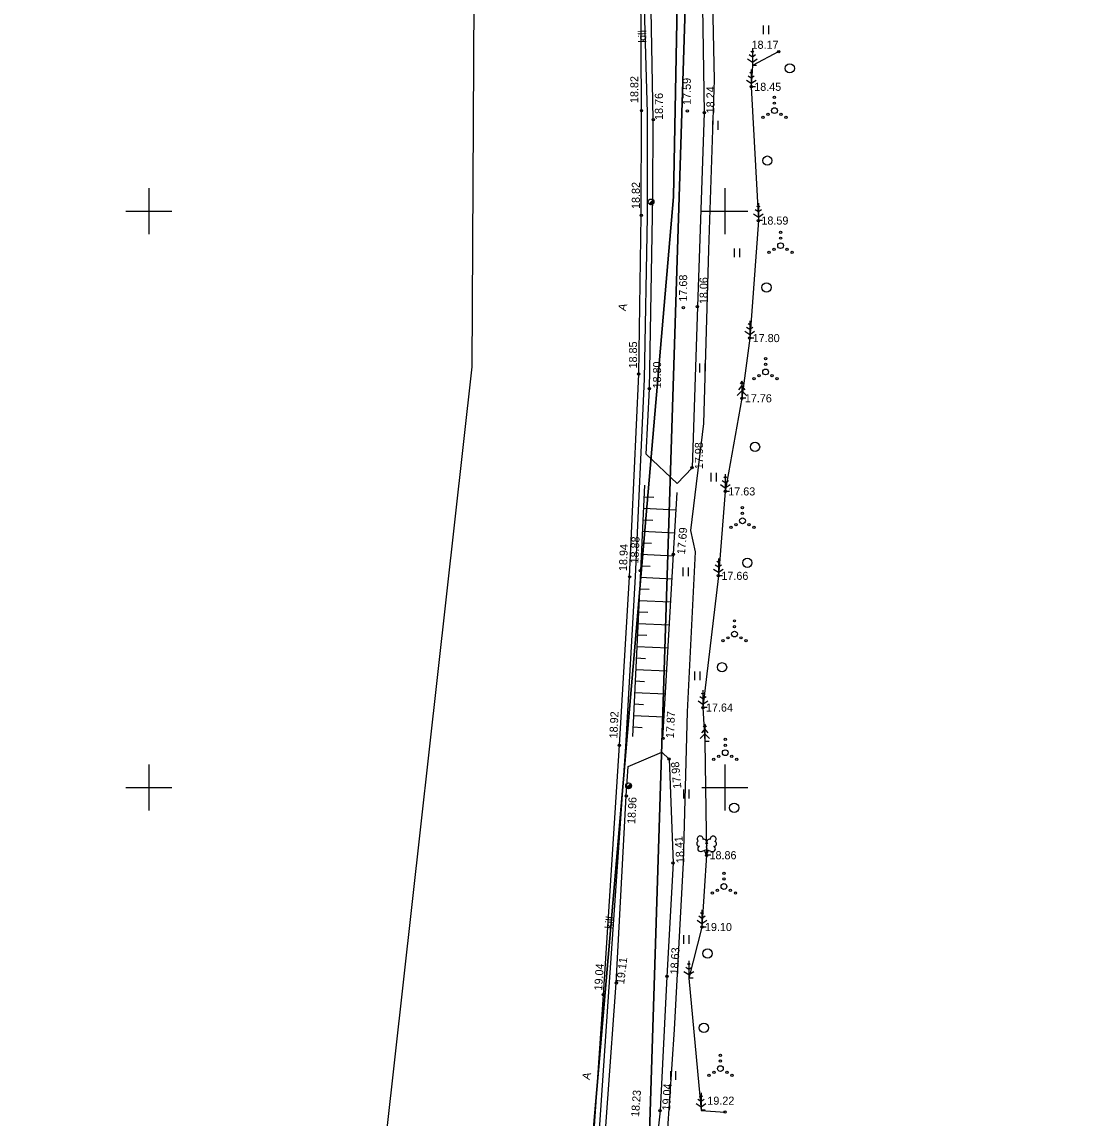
# Model space of a CAD drawing. Extents: x 504086 to 513861, y 6554621 to 6574113.
# Drawn here: x 509339 to 509431.9, y 6565621.3 to 6565716.4 of the extents above; entities that cross this region are included whole.
import ezdxf

# ---------------------------------------------------------------- set-up
doc = ezdxf.new("R2010")
doc.units = 0
for name, color, linetype in [('HALJASTUS', 7, 'Continuous'), ('KORGUS-EH2000', 7, 'Continuous'), ('LIIKLUS', 7, 'Continuous'), ('PIIR', 7, 'Continuous'), ('PUU', 7, 'Continuous'), ('RELJEEF', 7, 'Continuous'), ('SITRASS', 7, 'Continuous'), ('TEE', 7, 'Continuous'), ('VEEKOGU', 7, 'Continuous'), ('VORK', 7, 'Continuous')]:
    doc.layers.add(name, color=color, linetype=linetype)

msp = doc.modelspace()

# ---------------------------------------------------------------- linework, layer by layer
at = {"layer": 'HALJASTUS'}
for p, q in [((509403.331, 6565716.125), (509403.331, 6565715.364)), ((509403.786, 6565716.125), (509403.786, 6565715.364)), ((509398.934, 6565707.838), (509398.934, 6565707.077)), ((509399.389, 6565707.838), (509399.389, 6565707.077)), ((509400.824, 6565696.769), (509400.824, 6565696.008)), ((509401.279, 6565696.769), (509401.279, 6565696.008)), ((509397.817, 6565686.78), (509397.817, 6565686.018)), ((509398.273, 6565686.78), (509398.273, 6565686.018)), ((509398.798, 6565677.302), (509398.798, 6565676.54)), ((509399.253, 6565677.302), (509399.253, 6565676.54)), ((509396.37, 6565669.087), (509396.37, 6565668.326)), ((509396.825, 6565669.087), (509396.825, 6565668.326)), ((509397.372, 6565660.062), (509397.372, 6565659.301)), ((509397.827, 6565660.062), (509397.827, 6565659.301)), ((509396.422, 6565649.807), (509396.422, 6565649.046)), ((509396.877, 6565649.807), (509396.877, 6565649.046)), ((509396.422, 6565637.186), (509396.422, 6565636.425)), ((509396.877, 6565637.186), (509396.877, 6565636.425)), ((509395.275, 6565625.375), (509395.275, 6565624.614)), ((509395.73, 6565625.375), (509395.73, 6565624.614))]:
    msp.add_line(p, q, dxfattribs=at)
msp.add_lwpolyline([(509404.682, 6565713.852), (509402.396, 6565712.633), (509402.294, 6565710.797), (509402.915, 6565699.19), (509402.16, 6565688.992), (509401.478, 6565683.765), (509400.039, 6565675.686), (509399.442, 6565668.362), (509398.104, 6565656.928), (509398.269, 6565653.988), (509398.412, 6565644.116), (509398.016, 6565637.885), (509396.879, 6565633.443), (509397.944, 6565621.967), (509400.007, 6565621.821)], dxfattribs=at)
for centre, radius in [((509405.64, 6565712.396), 0.4), ((509404.311, 6565709.878), 0.1), ((509404.311, 6565708.728), 0.25), ((509404.311, 6565709.378), 0.1), ((509403.311, 6565708.153), 0.1), ((509403.746, 6565708.403), 0.1), ((509404.876, 6565708.403), 0.1), ((509405.311, 6565708.153), 0.1), ((509403.695, 6565704.394), 0.4), ((509404.846, 6565698.162), 0.1), ((509404.846, 6565697.662), 0.1), ((509403.846, 6565696.437), 0.1), ((509404.281, 6565696.687), 0.1), ((509404.846, 6565697.012), 0.25), ((509405.411, 6565696.687), 0.1), ((509405.846, 6565696.437), 0.1), ((509403.617, 6565693.387), 0.4), ((509403.538, 6565687.201), 0.1), ((509403.538, 6565686.051), 0.25), ((509403.538, 6565686.701), 0.1), ((509402.538, 6565685.476), 0.1), ((509402.973, 6565685.726), 0.1), ((509404.103, 6565685.726), 0.1), ((509404.538, 6565685.476), 0.1), ((509402.627, 6565679.551), 0.4), ((509401.533, 6565674.287), 0.1), ((509401.533, 6565673.787), 0.1), ((509400.533, 6565672.562), 0.1), ((509400.968, 6565672.812), 0.1), ((509401.533, 6565673.137), 0.25), ((509402.098, 6565672.812), 0.1), ((509402.533, 6565672.562), 0.1), ((509401.953, 6565669.494), 0.4), ((509400.84, 6565664.456), 0.1), ((509400.84, 6565663.306), 0.25), ((509400.84, 6565663.956), 0.1), ((509399.84, 6565662.731), 0.1), ((509400.275, 6565662.981), 0.1), ((509401.405, 6565662.981), 0.1), ((509401.84, 6565662.731), 0.1), ((509399.762, 6565660.427), 0.4), ((509400.042, 6565654.162), 0.1), ((509400.042, 6565653.662), 0.1), ((509399.477, 6565652.687), 0.1), ((509400.042, 6565653.012), 0.25), ((509400.607, 6565652.687), 0.1), ((509399.042, 6565652.437), 0.1), ((509401.042, 6565652.437), 0.1), ((509400.814, 6565648.234), 0.4), ((509399.927, 6565642.553), 0.1), ((509399.927, 6565641.403), 0.25), ((509399.927, 6565642.053), 0.1), ((509398.927, 6565640.828), 0.1), ((509399.362, 6565641.078), 0.1), ((509400.492, 6565641.078), 0.1), ((509400.927, 6565640.828), 0.1), ((509398.502, 6565635.585), 0.4), ((509398.184, 6565629.133), 0.4), ((509399.616, 6565626.75), 0.1), ((509399.616, 6565626.25), 0.1), ((509398.616, 6565625.025), 0.1), ((509399.051, 6565625.275), 0.1), ((509399.616, 6565625.6), 0.25), ((509400.181, 6565625.275), 0.1), ((509400.616, 6565625.025), 0.1)]:
    msp.add_circle(centre, radius, dxfattribs=at)
at = {"layer": 'KORGUS-EH2000'}
for centre in [(509404.682, 6565713.852), (509402.294, 6565710.797), (509392.769, 6565708.719), (509396.748, 6565708.705), (509393.791, 6565707.933), (509398.213, 6565708.542), (509392.745, 6565699.643), (509402.915, 6565699.19), (509396.403, 6565691.634), (509397.617, 6565691.723), (509402.16, 6565688.992), (509392.522, 6565685.872), (509393.455, 6565684.598), (509401.478, 6565683.765), (509397.157, 6565677.741), (509400.039, 6565675.686), (509395.541, 6565670.232), (509392.678, 6565668.806), (509391.734, 6565668.272), (509399.442, 6565668.362), (509398.104, 6565656.928), (509390.854, 6565653.656), (509394.629, 6565654.254), (509395.167, 6565652.453), (509391.446, 6565649.258), (509398.412, 6565644.116), (509395.509, 6565643.446), (509398.016, 6565637.885), (509394.978, 6565633.599), (509390.578, 6565633.018), (509389.467, 6565632.007), (509394.381, 6565621.938), (509400.007, 6565621.821)]:
    msp.add_circle(centre, 0.1, dxfattribs=at)
at = {"layer": 'LIIKLUS'}
for p, q in [((509393.422, 6565700.632), (509393.776, 6565700.986)), ((509391.47, 6565649.963), (509391.824, 6565650.317))]:
    msp.add_line(p, q, dxfattribs=at)
for centre in [(509393.599, 6565700.809), (509391.647, 6565650.14)]:
    msp.add_circle(centre, 0.25, dxfattribs=at)
for centre, radius, start, end in [((509393.599, 6565700.809), 0.225, 224.85406, 45.03563), ((509393.599, 6565700.809), 0.2, 224.84272, 45.04698), ((509393.599, 6565700.809), 0.175, 224.82813, 45.06157), ((509393.599, 6565700.809), 0.15, 224.80867, 45.08103), ((509393.599, 6565700.809), 0.125, 224.78144, 45.10826), ((509393.599, 6565700.809), 0.1, 224.74058, 45.14911), ((509393.599, 6565700.809), 0.075, 224.67249, 45.2172), ((509393.599, 6565700.809), 0.05, 224.53632, 45.35338), ((509393.599, 6565700.809), 0.025, 224.12776, 45.76193), ((509391.647, 6565650.14), 0.225, 224.85406, 45.03563), ((509391.647, 6565650.14), 0.2, 224.84272, 45.04698), ((509391.647, 6565650.14), 0.175, 224.82813, 45.06157), ((509391.647, 6565650.14), 0.15, 224.80867, 45.08103), ((509391.647, 6565650.14), 0.125, 224.78144, 45.10826), ((509391.647, 6565650.14), 0.1, 224.74058, 45.14911), ((509391.647, 6565650.14), 0.075, 224.67249, 45.2172), ((509391.647, 6565650.14), 0.05, 224.53632, 45.35338), ((509391.647, 6565650.14), 0.025, 224.12776, 45.76193)]:
    msp.add_arc(centre, radius, start, end, dxfattribs=at)
at = {"layer": 'PIIR'}
for points in [[(509364.23, 6565492.48), (509368.82, 6565541.76), (509369.88, 6565613.14), (509378.06, 6565686.49), (509378.36, 6565739.65), (509371.25, 6565794.16), (509355.22, 6565865.01), (509343.01, 6565932.77), (509338.98, 6565997.56), (509368.59, 6566113.4)], [(509369.02, 6566025.93), (509364.26, 6565999.09), (509358.82, 6565977.23), (509361.52, 6565948.91), (509365.32, 6565904.46), (509387, 6565808.35), (509393.06, 6565771.02), (509396.2, 6565736.23), (509395.55, 6565701.24), (509386.3, 6565593.46), (509384.51, 6565505.17)]]:
    msp.add_lwpolyline(points, dxfattribs=at)
for points in [[(509358.82, 6565977.23), (509364.26, 6565999.09), (509707.72, 6565803.84), (510019.49, 6565875.55), (510086.15, 6565997.01), (510224.85, 6565949.21), (510121.99, 6565648.24), (509877.69, 6565595.34), (509802.68, 6565638.73), (509739.28, 6565643.86), (509665.71, 6565616), (509649.81, 6565607.2), (509602.63, 6565580.44), (509482.6, 6565512.11), (509497.03, 6565506.74), (509395.34, 6565469.81), (509386.15, 6565474.61), (509380.85, 6565485.79), (509383.48, 6565490.85), (509390.92, 6565539.72), (509397.83, 6565757.84), (509361.52, 6565948.91)], [(509361.52, 6565948.91), (509397.83, 6565757.84), (509390.92, 6565539.72), (509383.48, 6565490.85), (509380.85, 6565485.79), (509384.51, 6565505.17), (509386.3, 6565593.46), (509395.55, 6565701.24), (509396.2, 6565736.23), (509393.06, 6565771.02), (509387, 6565808.35), (509365.32, 6565904.46)]]:
    msp.add_lwpolyline(points, close=True, dxfattribs=at)
at = {"layer": 'PUU'}
for p, q in [((509402.396, 6565713.383), (509402.129, 6565713.561)), ((509402.396, 6565713.783), (509402.272, 6565713.866)), ((509402.396, 6565714.133), (509402.396, 6565712.633)), ((509402.52, 6565713.866), (509402.396, 6565713.783)), ((509402.663, 6565713.561), (509402.396, 6565713.383)), ((509401.972, 6565713.222), (509402.396, 6565712.94)), ((509402.396, 6565712.94), (509402.82, 6565713.222)), ((509402.756, 6565712.633), (509402.396, 6565712.633)), ((509402.294, 6565711.547), (509402.027, 6565711.725)), ((509402.294, 6565711.947), (509402.17, 6565712.03)), ((509402.294, 6565712.297), (509402.294, 6565710.797)), ((509402.418, 6565712.03), (509402.294, 6565711.947)), ((509402.561, 6565711.725), (509402.294, 6565711.547)), ((509401.87, 6565711.386), (509402.294, 6565711.104)), ((509402.294, 6565711.104), (509402.718, 6565711.386)), ((509402.654, 6565710.797), (509402.294, 6565710.797)), ((509402.915, 6565700.34), (509402.791, 6565700.423)), ((509402.915, 6565700.69), (509402.915, 6565699.19)), ((509403.039, 6565700.423), (509402.915, 6565700.34)), ((509402.491, 6565699.779), (509402.915, 6565699.497)), ((509402.915, 6565699.94), (509402.648, 6565700.118)), ((509403.182, 6565700.118), (509402.915, 6565699.94)), ((509402.915, 6565699.497), (509403.339, 6565699.779)), ((509403.275, 6565699.19), (509402.915, 6565699.19)), ((509402.16, 6565689.742), (509401.893, 6565689.92)), ((509402.16, 6565690.142), (509402.036, 6565690.225)), ((509402.16, 6565690.492), (509402.16, 6565688.992)), ((509402.284, 6565690.225), (509402.16, 6565690.142)), ((509402.427, 6565689.92), (509402.16, 6565689.742)), ((509401.736, 6565689.581), (509402.16, 6565689.299)), ((509402.16, 6565689.299), (509402.584, 6565689.581)), ((509402.52, 6565688.992), (509402.16, 6565688.992)), ((509401.478, 6565685.265), (509401.328, 6565685.015)), ((509401.628, 6565685.015), (509401.478, 6565685.265)), ((509401.478, 6565685.265), (509401.478, 6565683.765)), ((509401.478, 6565684.415), (509401.078, 6565684.015)), ((509401.478, 6565684.865), (509401.178, 6565684.515)), ((509401.778, 6565684.515), (509401.478, 6565684.865)), ((509401.878, 6565684.015), (509401.478, 6565684.415)), ((509401.838, 6565683.765), (509401.478, 6565683.765)), ((509400.039, 6565676.436), (509399.772, 6565676.614)), ((509400.039, 6565676.836), (509399.915, 6565676.919)), ((509400.039, 6565677.186), (509400.039, 6565675.686)), ((509400.163, 6565676.919), (509400.039, 6565676.836)), ((509400.306, 6565676.614), (509400.039, 6565676.436)), ((509399.615, 6565676.275), (509400.039, 6565675.993)), ((509400.039, 6565675.993), (509400.463, 6565676.275)), ((509400.399, 6565675.686), (509400.039, 6565675.686)), ((509399.442, 6565669.862), (509399.442, 6565668.362)), ((509399.018, 6565668.951), (509399.442, 6565668.669)), ((509399.442, 6565669.112), (509399.175, 6565669.29)), ((509399.442, 6565669.512), (509399.318, 6565669.595)), ((509399.566, 6565669.595), (509399.442, 6565669.512)), ((509399.709, 6565669.29), (509399.442, 6565669.112)), ((509399.442, 6565668.669), (509399.866, 6565668.951)), ((509399.802, 6565668.362), (509399.442, 6565668.362)), ((509398.104, 6565658.428), (509398.104, 6565656.928)), ((509397.68, 6565657.517), (509398.104, 6565657.235)), ((509398.104, 6565657.678), (509397.837, 6565657.856)), ((509398.104, 6565658.078), (509397.98, 6565658.161)), ((509398.228, 6565658.161), (509398.104, 6565658.078)), ((509398.371, 6565657.856), (509398.104, 6565657.678)), ((509398.104, 6565657.235), (509398.528, 6565657.517)), ((509398.464, 6565656.928), (509398.104, 6565656.928)), ((509398.269, 6565654.638), (509397.869, 6565654.238)), ((509398.269, 6565655.088), (509397.969, 6565654.738)), ((509398.269, 6565655.488), (509398.119, 6565655.238)), ((509398.419, 6565655.238), (509398.269, 6565655.488)), ((509398.269, 6565655.488), (509398.269, 6565653.988)), ((509398.569, 6565654.738), (509398.269, 6565655.088)), ((509398.669, 6565654.238), (509398.269, 6565654.638)), ((509398.629, 6565653.988), (509398.269, 6565653.988)), ((509397.972, 6565644.451), (509398.417, 6565644.626)), ((509398.412, 6565644.116), (509398.237, 6565644.556)), ((509398.412, 6565644.116), (509398.592, 6565644.556)), ((509398.792, 6565644.116), (509398.412, 6565644.116)), ((509398.417, 6565644.626), (509398.857, 6565644.446)), ((509398.016, 6565639.385), (509398.016, 6565637.885)), ((509397.592, 6565638.474), (509398.016, 6565638.192)), ((509398.016, 6565638.635), (509397.749, 6565638.813)), ((509398.016, 6565639.035), (509397.892, 6565639.118)), ((509398.14, 6565639.118), (509398.016, 6565639.035)), ((509398.283, 6565638.813), (509398.016, 6565638.635)), ((509398.016, 6565638.192), (509398.44, 6565638.474)), ((509398.376, 6565637.885), (509398.016, 6565637.885)), ((509396.879, 6565634.593), (509396.755, 6565634.676)), ((509396.879, 6565634.943), (509396.879, 6565633.443)), ((509397.003, 6565634.676), (509396.879, 6565634.593)), ((509396.455, 6565634.032), (509396.879, 6565633.75)), ((509396.879, 6565634.193), (509396.612, 6565634.371)), ((509397.146, 6565634.371), (509396.879, 6565634.193)), ((509396.879, 6565633.75), (509397.303, 6565634.032)), ((509397.239, 6565633.443), (509396.879, 6565633.443)), ((509397.937, 6565623.135), (509397.813, 6565623.218)), ((509397.937, 6565623.485), (509397.937, 6565621.985)), ((509398.061, 6565623.218), (509397.937, 6565623.135)), ((509397.513, 6565622.574), (509397.937, 6565622.292)), ((509397.937, 6565622.735), (509397.67, 6565622.913)), ((509398.204, 6565622.913), (509397.937, 6565622.735)), ((509397.937, 6565622.292), (509398.361, 6565622.574)), ((509398.297, 6565621.985), (509397.937, 6565621.985))]:
    msp.add_line(p, q, dxfattribs=at)
msp.add_lwpolyline([(509398.417, 6565645.121), (509398.397, 6565645.046), (509398.397, 6565645.026), (509398.407, 6565644.996), (509398.427, 6565644.961), (509398.432, 6565644.941), (509398.417, 6565644.906), (509398.392, 6565644.856), (509398.387, 6565644.831), (509398.392, 6565644.816), (509398.402, 6565644.786), (509398.437, 6565644.726), (509398.442, 6565644.706), (509398.437, 6565644.686), (509398.422, 6565644.651), (509398.417, 6565644.626)], dxfattribs=at)
for centre, radius, start, end in [((509397.781, 6565645.119), 0.224, 111.43041, 274.49868), ((509397.855, 6565645.53), 0.256, 111.50269, 232.51731), ((509397.855, 6565645.53), 0.256, 350.48556, 111.50017), ((509398.19, 6565645.28), 0.224, 308.50412, 111.57247), ((509398.416, 6565644.883), 0.237, 66.76552, 111.50149), ((509398.653, 6565645.275), 0.225, 67.7016, 230.51262), ((509398.991, 6565645.521), 0.256, 67.6168, 188.63142), ((509399.058, 6565645.109), 0.224, 264.6183, 67.68657), ((509398.991, 6565645.521), 0.256, 306.59966, 67.61428), ((509397.886, 6565644.674), 0.237, 111.50143, 291.50036), ((509398.947, 6565644.666), 0.237, 247.61661, 67.61554)]:
    msp.add_arc(centre, radius, start, end, dxfattribs=at)
at = {"layer": 'RELJEEF'}
for p, q in [((509392.986, 6565675.222), (509393.842, 6565675.181)), ((509392.938, 6565674.224), (509395.779, 6565674.087)), ((509392.89, 6565673.225), (509393.738, 6565673.184)), ((509392.842, 6565672.226), (509395.656, 6565672.091)), ((509392.794, 6565671.227), (509393.634, 6565671.187)), ((509392.746, 6565670.228), (509395.533, 6565670.094)), ((509392.698, 6565669.229), (509393.532, 6565669.189)), ((509392.651, 6565668.23), (509395.419, 6565668.098)), ((509392.603, 6565667.232), (509393.431, 6565667.192)), ((509392.555, 6565666.233), (509395.305, 6565666.102)), ((509392.508, 6565665.234), (509393.33, 6565665.195)), ((509392.46, 6565664.235), (509395.191, 6565664.105)), ((509392.413, 6565663.236), (509393.229, 6565663.197)), ((509392.365, 6565662.237), (509395.077, 6565662.108)), ((509392.317, 6565661.238), (509393.128, 6565661.2)), ((509392.27, 6565660.239), (509394.963, 6565660.111)), ((509392.222, 6565659.241), (509393.027, 6565659.202)), ((509392.174, 6565658.242), (509394.849, 6565658.114)), ((509392.127, 6565657.243), (509392.927, 6565657.205)), ((509392.079, 6565656.244), (509394.735, 6565656.117)), ((509392.032, 6565655.245), (509392.826, 6565655.207))]:
    msp.add_line(p, q, dxfattribs=at)
for points in [[(509393.033, 6565676.221), (509392.678, 6565668.806), (509391.993, 6565654.43)], [(509394.629, 6565654.254), (509395.541, 6565670.232), (509395.872, 6565675.597)]]:
    msp.add_lwpolyline(points, dxfattribs=at)
at = {"layer": 'SITRASS'}
msp.add_lwpolyline([(509388.43, 6565519.122), (509391.445, 6565538.705), (509392.187, 6565545.687), (509391.833, 6565559.438), (509392.368, 6565576.547), (509392.875, 6565589.756), (509393.715, 6565603.418), (509394.832, 6565616.956), (509395.627, 6565629.004), (509396.4, 6565643.49), (509396.76, 6565656.561), (509397.444, 6565670.437), (509397.051, 6565672.308), (509398.171, 6565681.568), (509398.615, 6565696.649), (509399.102, 6565711.41), (509398.886, 6565722.313)], dxfattribs=at)
at = {"layer": 'TEE'}
for points in [[(509382.331, 6565806.743), (509383.651, 6565803.273), (509384.149, 6565800.361), (509385.454, 6565792.613), (509387.666, 6565779.133), (509389.792, 6565764.32), (509391.152, 6565753.041), (509392.532, 6565733.836), (509393.268, 6565708.545), (509393.26, 6565699.53), (509393.013, 6565685.416), (509392.219, 6565668.308), (509391.379, 6565653.538), (509389.902, 6565632.256), (509388.664, 6565613.897), (509387.664, 6565598.731), (509386.019, 6565576.474)], [(509387.365, 6565548.045), (509386.361, 6565551.381), (509386.326, 6565555.304), (509386.22, 6565560.061), (509386.201, 6565566.707), (509386.124, 6565575.939), (509385.657, 6565578.312), (509386.279, 6565586.946), (509387.13, 6565597.966), (509388.292, 6565614.689), (509389.467, 6565632.007), (509390.854, 6565653.656), (509391.734, 6565668.272), (509392.522, 6565685.872), (509392.745, 6565699.643), (509392.769, 6565708.719), (509392.704, 6565719.893)]]:
    msp.add_lwpolyline(points, dxfattribs=at)
at = {"layer": 'VEEKOGU'}
for points in [[(509393.175, 6565678.915), (509393.455, 6565684.598), (509393.752, 6565701.283), (509393.791, 6565707.933), (509393.55, 6565720.664)], [(509398.028, 6565719.601), (509398.213, 6565708.542), (509397.617, 6565691.723), (509397.157, 6565677.741), (509395.86, 6565676.372), (509393.175, 6565678.915)], [(509389.122, 6565612.99), (509390.578, 6565633.018), (509391.446, 6565649.258), (509391.607, 6565651.82), (509394.547, 6565653.047), (509395.167, 6565652.453), (509395.509, 6565643.446), (509394.978, 6565633.599), (509394.381, 6565621.938), (509393.004, 6565609.344)]]:
    msp.add_lwpolyline(points, dxfattribs=at)
at = {"layer": 'VORK'}
for p, q in [((509350, 6565702), (509350, 6565698)), ((509400, 6565702), (509400, 6565698)), ((509348, 6565700), (509352, 6565700)), ((509398, 6565700), (509402, 6565700)), ((509350, 6565652), (509350, 6565648)), ((509400, 6565652), (509400, 6565648)), ((509348, 6565650), (509352, 6565650)), ((509398, 6565650), (509402, 6565650))]:
    msp.add_line(p, q, dxfattribs=at)

# ---------------------------------------------------------------- texts
at = {"layer": 'KORGUS-EH2000'}
for s, p in [(' 18.17', (509402.061, 6565714.097)), (' 18.45', (509402.294, 6565710.447)), (' 18.59', (509402.915, 6565698.84)), (' 17.80', (509402.16, 6565688.642)), (' 17.76', (509401.478, 6565683.415)), (' 17.63', (509400.039, 6565675.336)), (' 17.66', (509399.442, 6565668.012)), (' 17.64', (509398.104, 6565656.578)), (' 18.86', (509398.412, 6565643.766)), (' 19.10', (509398.016, 6565637.535)), (' 19.22', (509398.223, 6565622.463))]:
    msp.add_text(s, height=0.7, dxfattribs=at).set_placement(p)
for s, rotation, p in [(' 18.82', 90, (509392.496, 6565709.129)), (' 17.59', 90, (509397.048, 6565708.968)), (' 18.24', 90, (509399.105, 6565708.23)), (' 18.76', 90, (509394.626, 6565707.662)), (' 18.82', 90, (509392.625, 6565699.937)), (' 17.68', 90, (509396.73, 6565691.895)), (' 18.06', 90, (509398.513, 6565691.677)), (' 18.85', 90, (509392.379, 6565686.094)), (' 18.80', 90, (509394.467, 6565684.361)), (' 17.98', 90, (509398.104, 6565677.355)), (' 18.88', 87.21883, (509392.476, 6565669.157)), (' 17.69', 84.77951, (509396.513, 6565669.937)), (' 18.94', 87.5121, (509391.486, 6565668.504)), (' 18.92', 87.32991, (509390.655, 6565653.978)), (' 17.87', 87.46201, (509395.568, 6565653.997)), (' 17.98', 95.40264, (509396.259, 6565649.667)), (' 18.96', 87.01335, (509392.21, 6565646.553)), (' 18.41', 94.57089, (509396.524, 6565643.202)), (' 18.63', 86.95926, (509395.937, 6565633.492)), (' 19.04', 86.15437, (509389.33, 6565632.099)), (' 19.11', 83.28272, (509391.23, 6565632.632)), (' 19.04', 86.63577, (509395.231, 6565621.681)), (' 18.23', 85.59013, (509392.528, 6565621.121))]:
    msp.add_text(s, height=0.7, rotation=rotation, dxfattribs=at).set_placement(p)
at = {"layer": 'TEE'}
for s, rotation, p in [('kill', 90.39976, (509393.192, 6565714.628)), ('A', 76.26383, (509391.388, 6565691.304)), ('kill', 82.16342, (509390.262, 6565637.684)), ('A', 76.26383, (509388.256, 6565624.583))]:
    msp.add_text(s, height=0.7, rotation=rotation, dxfattribs=at).set_placement(p)

doc.saveas('drawing.dxf')
